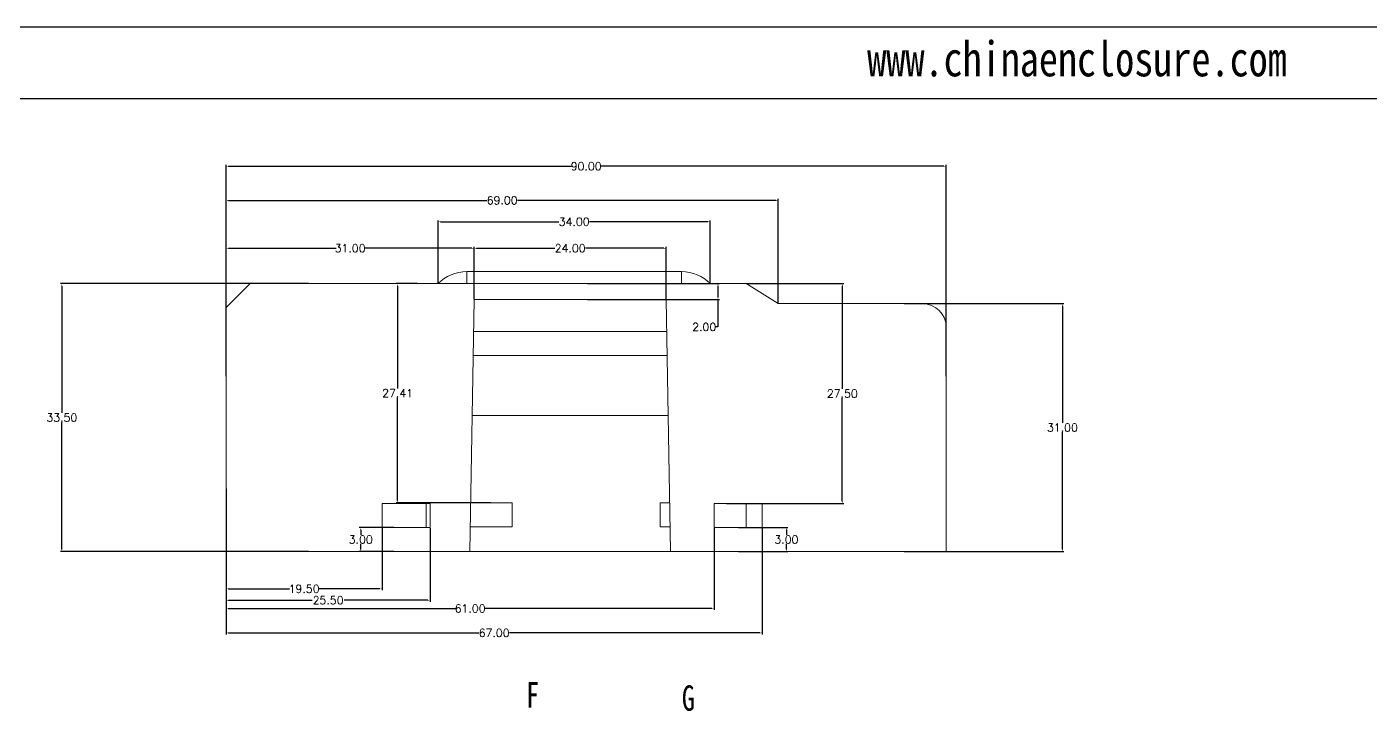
# Model space of a CAD drawing. Header units: inches. Extents: x 3261 to 5228, y 1126 to 1502.
# Drawn here: x 3350 to 3517.9, y 1416.3 to 1501.9 of the extents above; entities that cross this region are included whole.
import ezdxf

# ---------------------------------------------------------------- set-up
doc = ezdxf.new("R2010")
doc.units = ezdxf.units.IN
doc.header["$LTSCALE"] = 15
doc.layers.add('文字', color=81, linetype='Continuous')
doc.styles.add('SLDTEXTSTYLE0', font='TXT', dxfattribs={"width": 0.75})
doc.styles.get("Standard").update_dxf_attribs({"font": 'txt', "bigfont": 'gbcbig.shx'})
doc.styles.add('宋体', font='', dxfattribs={"width": 0.8, "height": 3.5})
doc.styles.get('宋体').set_extended_font_data('SimSun')
doc.dimstyles.new('1.5', dxfattribs={"dimtxt": 1, "dimasz": 0.3, "dimexe": 0.18, "dimexo": 0.0625, "dimgap": 0.09, "dimtad": 0, "dimtih": 1, "dimtoh": 1, "dimzin": 0, "dimdsep": 46, "dimtxsty": 'Standard', "dimcen": 0, "dimadec": 0, "dimazin": 2, "dimtfac": 1, "dimtofl": 0, "dimtmove": 0, "dimatfit": 3, "dimfxl": 1, "dimtolj": 1, "dimtzin": 0, "dimarcsym": 0})

# ---------------------------------------------------------------- blocks, each defined once
blk = doc.blocks.new('*D374')
at = {"color": 0, "lineweight": -2}
for p, q in [((3405.92, 1467.85), (3405.92, 1474.39)), ((3406.22, 1474.21), (3416, 1474.21)), ((3429.62, 1474.21), (3419.85, 1474.21)), ((3429.92, 1467.85), (3429.92, 1474.39))]:
    blk.add_line(p, q, dxfattribs=at)
at = {"color": 0}
for points in [[(3406.22, 1474.26), (3406.22, 1474.16), (3405.92, 1474.21)], [(3429.62, 1474.26), (3429.62, 1474.16), (3429.92, 1474.21)]]:
    blk.add_solid(points, dxfattribs=at)
at = {"layer": 'Defpoints', "color": 0}
for p in [(3429.92, 1474.21), (3405.92, 1467.79), (3429.92, 1467.79)]:
    blk.add_point(p, dxfattribs=at)
at = {"color": 0, "insert": (3417.92, 1474.21), "char_height": 1, "attachment_point": 5}
blk.add_mtext('\\A1;24.00', dxfattribs=at)
blk = doc.blocks.new('*D375')
at = {"color": 0, "lineweight": -2}
for p, q in [((3374.92, 1463.22), (3374.92, 1474.39)), ((3375.22, 1474.21), (3388.67, 1474.21)), ((3405.62, 1474.21), (3392.18, 1474.21)), ((3405.92, 1469.85), (3405.92, 1474.39))]:
    blk.add_line(p, q, dxfattribs=at)
at = {"color": 0}
for points in [[(3375.22, 1474.26), (3375.22, 1474.16), (3374.92, 1474.21)], [(3405.62, 1474.26), (3405.62, 1474.16), (3405.92, 1474.21)]]:
    blk.add_solid(points, dxfattribs=at)
at = {"layer": 'Defpoints', "color": 0}
for p in [(3374.92, 1474.21), (3405.92, 1469.79), (3374.92, 1463.15)]:
    blk.add_point(p, dxfattribs=at)
at = {"color": 0, "insert": (3390.42, 1474.21), "char_height": 1, "attachment_point": 5}
blk.add_mtext('\\A1;31.00', dxfattribs=at)
blk = doc.blocks.new('*D376')
at = {"color": 0, "lineweight": -2}
for p, q in [((3401.42, 1469.85), (3401.42, 1477.7)), ((3401.72, 1477.52), (3416.5, 1477.52)), ((3435.12, 1477.52), (3420.35, 1477.52)), ((3435.42, 1469.85), (3435.42, 1477.7))]:
    blk.add_line(p, q, dxfattribs=at)
at = {"color": 0}
for points in [[(3401.72, 1477.57), (3401.72, 1477.47), (3401.42, 1477.52)], [(3435.12, 1477.57), (3435.12, 1477.47), (3435.42, 1477.52)]]:
    blk.add_solid(points, dxfattribs=at)
at = {"layer": 'Defpoints', "color": 0}
for p in [(3435.42, 1477.52), (3401.42, 1469.79), (3435.42, 1469.79)]:
    blk.add_point(p, dxfattribs=at)
at = {"color": 0, "insert": (3418.42, 1477.52), "char_height": 1, "attachment_point": 5}
blk.add_mtext('\\A1;34.00', dxfattribs=at)
blk = doc.blocks.new('*D377')
at = {"color": 0, "lineweight": -2}
for p, q in [((3374.92, 1463.28), (3374.92, 1480.38)), ((3375.22, 1480.2), (3407.5, 1480.2)), ((3443.62, 1480.2), (3411.35, 1480.2)), ((3443.92, 1467.35), (3443.92, 1480.38))]:
    blk.add_line(p, q, dxfattribs=at)
at = {"color": 0}
for points in [[(3375.22, 1480.25), (3375.22, 1480.15), (3374.92, 1480.2)], [(3443.62, 1480.25), (3443.62, 1480.15), (3443.92, 1480.2)]]:
    blk.add_solid(points, dxfattribs=at)
at = {"layer": 'Defpoints', "color": 0}
for p in [(3374.92, 1480.2), (3443.92, 1467.29), (3374.92, 1463.22)]:
    blk.add_point(p, dxfattribs=at)
at = {"color": 0, "insert": (3409.42, 1480.2), "char_height": 1, "attachment_point": 5}
blk.add_mtext('\\A1;69.00', dxfattribs=at)
blk = doc.blocks.new('*D378')
at = {"color": 0, "lineweight": -2}
for p, q in [((3374.92, 1458.23), (3374.92, 1484.65)), ((3375.22, 1484.47), (3418.08, 1484.47)), ((3464.62, 1484.47), (3421.76, 1484.47)), ((3464.92, 1458.23), (3464.92, 1484.65))]:
    blk.add_line(p, q, dxfattribs=at)
at = {"color": 0}
for points in [[(3375.22, 1484.52), (3375.22, 1484.42), (3374.92, 1484.47)], [(3464.62, 1484.52), (3464.62, 1484.42), (3464.92, 1484.47)]]:
    blk.add_solid(points, dxfattribs=at)
at = {"layer": 'Defpoints', "color": 0}
for p in [(3374.92, 1484.47), (3374.92, 1458.16), (3464.92, 1458.16)]:
    blk.add_point(p, dxfattribs=at)
at = {"color": 0, "insert": (3419.92, 1484.47), "char_height": 1, "attachment_point": 5}
blk.add_mtext('\\A1;90.00', dxfattribs=at)
blk = doc.blocks.new('*D379')
at = {"color": 0, "lineweight": -2}
for p, q in [((3374.92, 1439.23), (3374.92, 1431.45)), ((3394.42, 1439.23), (3394.42, 1431.45)), ((3375.22, 1431.63), (3382.83, 1431.63)), ((3394.12, 1431.63), (3386.51, 1431.63))]:
    blk.add_line(p, q, dxfattribs=at)
at = {"color": 0}
for points in [[(3375.22, 1431.68), (3375.22, 1431.58), (3374.92, 1431.63)], [(3394.12, 1431.68), (3394.12, 1431.58), (3394.42, 1431.63)]]:
    blk.add_solid(points, dxfattribs=at)
at = {"layer": 'Defpoints', "color": 0}
for p in [(3374.92, 1439.29), (3394.42, 1439.29), (3374.92, 1431.63)]:
    blk.add_point(p, dxfattribs=at)
at = {"color": 0, "insert": (3384.67, 1431.63), "char_height": 1, "attachment_point": 5}
blk.add_mtext('\\A1;19.50', dxfattribs=at)
blk = doc.blocks.new('*D380')
at = {"color": 0, "lineweight": -2}
for p, q in [((3374.92, 1441.91), (3374.92, 1430.02)), ((3400.42, 1439.23), (3400.42, 1430.02)), ((3375.22, 1430.2), (3385.67, 1430.2)), ((3400.12, 1430.2), (3389.68, 1430.2))]:
    blk.add_line(p, q, dxfattribs=at)
at = {"color": 0}
for points in [[(3375.22, 1430.25), (3375.22, 1430.15), (3374.92, 1430.2)], [(3400.12, 1430.25), (3400.12, 1430.15), (3400.42, 1430.2)]]:
    blk.add_solid(points, dxfattribs=at)
at = {"layer": 'Defpoints', "color": 0}
for p in [(3374.92, 1441.97), (3400.42, 1439.29), (3400.42, 1430.2)]:
    blk.add_point(p, dxfattribs=at)
at = {"color": 0, "insert": (3387.67, 1430.2), "char_height": 1, "attachment_point": 5}
blk.add_mtext('\\A1;25.50', dxfattribs=at)
blk = doc.blocks.new('*D381')
at = {"color": 0, "lineweight": -2}
for p, q in [((3374.92, 1444.17), (3374.92, 1428.99)), ((3435.92, 1439.23), (3435.92, 1428.99)), ((3375.22, 1429.17), (3403.67, 1429.17)), ((3435.62, 1429.17), (3407.18, 1429.17))]:
    blk.add_line(p, q, dxfattribs=at)
at = {"color": 0}
for points in [[(3375.22, 1429.22), (3375.22, 1429.12), (3374.92, 1429.17)], [(3435.62, 1429.22), (3435.62, 1429.12), (3435.92, 1429.17)]]:
    blk.add_solid(points, dxfattribs=at)
at = {"layer": 'Defpoints', "color": 0}
for p in [(3374.92, 1444.23), (3435.92, 1439.29), (3435.92, 1429.17)]:
    blk.add_point(p, dxfattribs=at)
at = {"color": 0, "insert": (3405.42, 1429.17), "char_height": 1, "attachment_point": 5}
blk.add_mtext('\\A1;61.00', dxfattribs=at)
blk = doc.blocks.new('*D382')
at = {"color": 0, "lineweight": -2}
for p, q in [((3374.92, 1444.17), (3374.92, 1425.94)), ((3441.92, 1439.23), (3441.92, 1425.94)), ((3375.22, 1426.12), (3406.5, 1426.12)), ((3441.62, 1426.12), (3410.35, 1426.12))]:
    blk.add_line(p, q, dxfattribs=at)
at = {"color": 0}
for points in [[(3375.22, 1426.17), (3375.22, 1426.07), (3374.92, 1426.12)], [(3441.62, 1426.17), (3441.62, 1426.07), (3441.92, 1426.12)]]:
    blk.add_solid(points, dxfattribs=at)
at = {"layer": 'Defpoints', "color": 0}
for p in [(3374.92, 1444.23), (3441.92, 1439.29), (3374.92, 1426.12)]:
    blk.add_point(p, dxfattribs=at)
at = {"color": 0, "insert": (3408.42, 1426.12), "char_height": 1, "attachment_point": 5}
blk.add_mtext('\\A1;67.00', dxfattribs=at)
blk = doc.blocks.new('*D383')
at = {"color": 0, "lineweight": -2}
for p, q in [((3395.9, 1439.29), (3391.57, 1439.29)), ((3391.75, 1438.99), (3391.75, 1438.38)), ((3391.75, 1436.59), (3391.75, 1437.2)), ((3395.9, 1436.29), (3391.57, 1436.29))]:
    blk.add_line(p, q, dxfattribs=at)
at = {"color": 0}
for points in [[(3391.7, 1438.99), (3391.8, 1438.99), (3391.75, 1439.29)], [(3391.7, 1436.59), (3391.8, 1436.59), (3391.75, 1436.29)]]:
    blk.add_solid(points, dxfattribs=at)
at = {"layer": 'Defpoints', "color": 0}
for p in [(3391.75, 1439.29), (3395.97, 1439.29), (3395.97, 1436.29)]:
    blk.add_point(p, dxfattribs=at)
at = {"color": 0, "insert": (3391.75, 1437.79), "char_height": 1, "attachment_point": 5}
blk.add_mtext('\\A1;3.00', dxfattribs=at)
blk = doc.blocks.new('*D384')
at = {"color": 0, "lineweight": -2}
for p, q in [((3438.96, 1439.29), (3445.12, 1439.29)), ((3444.94, 1438.99), (3444.94, 1438.38)), ((3444.94, 1436.59), (3444.94, 1437.2)), ((3438.96, 1436.29), (3445.12, 1436.29))]:
    blk.add_line(p, q, dxfattribs=at)
at = {"color": 0}
for points in [[(3444.89, 1438.99), (3444.99, 1438.99), (3444.94, 1439.29)], [(3444.89, 1436.59), (3444.99, 1436.59), (3444.94, 1436.29)]]:
    blk.add_solid(points, dxfattribs=at)
at = {"layer": 'Defpoints', "color": 0}
for p in [(3438.9, 1439.29), (3444.94, 1439.29), (3438.9, 1436.29)]:
    blk.add_point(p, dxfattribs=at)
at = {"color": 0, "insert": (3444.94, 1437.79), "char_height": 1, "attachment_point": 5}
blk.add_mtext('\\A1;3.00', dxfattribs=at)
blk = doc.blocks.new('*D385')
at = {"color": 0, "lineweight": -2}
for p, q in [((3459.66, 1467.29), (3479.61, 1467.29)), ((3479.43, 1466.99), (3479.43, 1452.38)), ((3479.43, 1436.59), (3479.43, 1451.2)), ((3459.66, 1436.29), (3479.61, 1436.29))]:
    blk.add_line(p, q, dxfattribs=at)
at = {"color": 0}
for points in [[(3479.38, 1466.99), (3479.48, 1466.99), (3479.43, 1467.29)], [(3479.38, 1436.59), (3479.48, 1436.59), (3479.43, 1436.29)]]:
    blk.add_solid(points, dxfattribs=at)
at = {"layer": 'Defpoints', "color": 0}
for p in [(3459.6, 1467.29), (3479.43, 1467.29), (3459.6, 1436.29)]:
    blk.add_point(p, dxfattribs=at)
at = {"color": 0, "insert": (3479.43, 1451.79), "char_height": 1, "attachment_point": 5}
blk.add_mtext('\\A1;31.00', dxfattribs=at)
blk = doc.blocks.new('*D386')
at = {"color": 0, "lineweight": -2}
for p, q in [((3385.24, 1469.79), (3354.22, 1469.79)), ((3354.4, 1469.49), (3354.4, 1453.63)), ((3354.4, 1436.59), (3354.4, 1452.45)), ((3385.24, 1436.29), (3354.22, 1436.29))]:
    blk.add_line(p, q, dxfattribs=at)
at = {"color": 0}
for points in [[(3354.35, 1469.49), (3354.45, 1469.49), (3354.4, 1469.79)], [(3354.35, 1436.59), (3354.45, 1436.59), (3354.4, 1436.29)]]:
    blk.add_solid(points, dxfattribs=at)
at = {"layer": 'Defpoints', "color": 0}
for p in [(3354.4, 1469.79), (3385.3, 1469.79), (3385.3, 1436.29)]:
    blk.add_point(p, dxfattribs=at)
at = {"color": 0, "insert": (3354.4, 1453.04), "char_height": 1, "attachment_point": 5}
blk.add_mtext('\\A1;33.50', dxfattribs=at)
blk = doc.blocks.new('*D387')
at = {"color": 0, "lineweight": -2}
for p, q in [((3420.08, 1469.79), (3436.57, 1469.79)), ((3436.39, 1469.49), (3436.39, 1468.09)), ((3420.08, 1467.79), (3436.57, 1467.79)), ((3436.39, 1467.79), (3436.39, 1464.37)), ((3436.39, 1464.37), (3436.09, 1464.37))]:
    blk.add_line(p, q, dxfattribs=at)
at = {"color": 0}
for points in [[(3436.34, 1469.49), (3436.44, 1469.49), (3436.39, 1469.79)], [(3436.34, 1468.09), (3436.44, 1468.09), (3436.39, 1467.79)]]:
    blk.add_solid(points, dxfattribs=at)
at = {"layer": 'Defpoints', "color": 0}
for p in [(3420.01, 1469.79), (3420.01, 1467.79), (3436.39, 1467.79)]:
    blk.add_point(p, dxfattribs=at)
at = {"color": 0, "insert": (3434.67, 1464.37), "char_height": 1, "attachment_point": 5}
blk.add_mtext('\\A1;2.00', dxfattribs=at)
blk = doc.blocks.new('*D443')
at = {"color": 0, "lineweight": -2}
for p, q in [((3439.99, 1469.79), (3452.11, 1469.79)), ((3451.93, 1469.49), (3451.93, 1456.63)), ((3451.93, 1442.59), (3451.93, 1455.45)), ((3437.45, 1442.29), (3452.11, 1442.29))]:
    blk.add_line(p, q, dxfattribs=at)
at = {"color": 0}
for points in [[(3451.88, 1469.49), (3451.98, 1469.49), (3451.93, 1469.79)], [(3451.88, 1442.59), (3451.98, 1442.59), (3451.93, 1442.29)]]:
    blk.add_solid(points, dxfattribs=at)
at = {"layer": 'Defpoints', "color": 0}
for p in [(3439.92, 1469.79), (3451.93, 1469.79), (3437.38, 1442.29)]:
    blk.add_point(p, dxfattribs=at)
at = {"color": 0, "insert": (3451.93, 1456.04), "char_height": 1, "attachment_point": 5}
blk.add_mtext('\\A1;27.50', dxfattribs=at)
blk = doc.blocks.new('*D444')
at = {"color": 0, "lineweight": -2}
for p, q in [((3398.81, 1469.79), (3396.18, 1469.79)), ((3396.36, 1469.49), (3396.36, 1456.68)), ((3396.36, 1442.68), (3396.36, 1455.5)), ((3408.01, 1442.38), (3396.18, 1442.38))]:
    blk.add_line(p, q, dxfattribs=at)
at = {"color": 0}
for points in [[(3396.31, 1469.49), (3396.41, 1469.49), (3396.36, 1469.79)], [(3396.31, 1442.68), (3396.41, 1442.68), (3396.36, 1442.38)]]:
    blk.add_solid(points, dxfattribs=at)
at = {"layer": 'Defpoints', "color": 0}
for p in [(3396.36, 1469.79), (3398.87, 1469.79), (3408.08, 1442.38)]:
    blk.add_point(p, dxfattribs=at)
at = {"color": 0, "insert": (3396.36, 1456.09), "char_height": 1, "attachment_point": 5}
blk.add_mtext('\\A1;27.41', dxfattribs=at)

msp = doc.modelspace()

# ---------------------------------------------------------------- linework, layer by layer
for p, q in [((3260.712, 1501.891), (3792.815, 1501.891)), ((3274.481, 1492.933), (3783.857, 1492.933))]:
    msp.add_line(p, q)
at = {"color": 7, "linetype": 'Continuous', "lineweight": 15}
for p, q in [((3404.994, 1471.291), (3404.994, 1469.791)), ((3404.994, 1471.291), (3431.852, 1471.291)), ((3431.852, 1469.791), (3431.852, 1471.291)), ((3377.923, 1469.791), (3374.923, 1466.791)), ((3377.923, 1469.791), (3439.923, 1469.791)), ((3443.923, 1467.291), (3439.923, 1469.791)), ((3405.923, 1467.791), (3405.373, 1436.291)), ((3405.923, 1467.791), (3429.923, 1467.791)), ((3429.923, 1467.791), (3430.473, 1436.291)), ((3443.923, 1467.291), (3461.923, 1467.291)), ((3374.923, 1466.791), (3374.923, 1436.291)), ((3429.993, 1463.791), (3405.853, 1463.791)), ((3464.923, 1464.291), (3464.923, 1436.291)), ((3430.045, 1460.791), (3405.801, 1460.791)), ((3430.176, 1453.291), (3405.67, 1453.291)), ((3394.423, 1442.291), (3400.423, 1442.291)), ((3394.423, 1439.291), (3394.423, 1442.291)), ((3399.923, 1442.291), (3399.923, 1439.291)), ((3400.423, 1442.291), (3400.423, 1439.291)), ((3410.673, 1442.381), (3405.479, 1442.381)), ((3410.673, 1439.381), (3410.673, 1442.381)), ((3429.173, 1442.381), (3429.173, 1439.381)), ((3430.367, 1442.381), (3429.173, 1442.381)), ((3435.923, 1442.291), (3441.923, 1442.291)), ((3435.923, 1439.291), (3435.923, 1442.291)), ((3439.923, 1439.291), (3439.923, 1442.291)), ((3441.923, 1442.291), (3441.923, 1439.291)), ((3400.423, 1439.291), (3394.423, 1439.291)), ((3405.427, 1439.381), (3410.673, 1439.381)), ((3429.173, 1439.381), (3430.419, 1439.381)), ((3441.923, 1439.291), (3435.923, 1439.291)), ((3374.923, 1436.291), (3405.373, 1436.291)), ((3405.373, 1436.291), (3430.473, 1436.291)), ((3430.473, 1436.291), (3464.923, 1436.291))]:
    msp.add_line(p, q, dxfattribs=at)
for centre, radius, start, end in [((3404.994, 1466.291), 5, 90, 135.573), ((3431.852, 1466.291), 5, 44.427, 90), ((3461.923, 1464.291), 3, 0, 90)]:
    msp.add_arc(centre, radius, start, end, dxfattribs=at)

# ---------------------------------------------------------------- texts
at = {"color": 7, "linetype": 'Continuous', "char_height": 3.175, "attachment_point": 1, "style": 'SLDTEXTSTYLE0'}
for s, insert in [('F', (3412.423, 1419.963)), ('G', (3431.873, 1419.565))]:
    msp.add_mtext(s, dxfattribs=dict(at, insert=insert))
at = {"layer": '文字', "color": 0, "insert": (3455.041, 1500.085), "char_height": 4.37944, "width": 76.94262, "attachment_point": 1, "style": '宋体'}
msp.add_mtext('www.chinaenclosure.com', dxfattribs=at)

# ---------------------------------------------------------------- dimensions: what is measured, and where the dimension line sits
for base, p1, p2, picture, middle in [((3374.923, 1484.475), (3464.923, 1458.163), (3374.923, 1458.163), '*D378', (3419.923, 1484.475)), ((3374.923, 1480.199), (3443.923, 1467.291), (3374.923, 1463.217), '*D377', (3409.423, 1480.199)), ((3435.423, 1477.516), (3401.423, 1469.791), (3435.423, 1469.791), '*D376', (3418.423, 1477.516)), ((3374.923, 1474.213), (3405.923, 1469.791), (3374.923, 1463.155), '*D375', (3390.423, 1474.213)), ((3429.923, 1474.213), (3405.923, 1467.791), (3429.923, 1467.791), '*D374', (3417.923, 1474.213)), ((3435.923, 1429.169), (3374.923, 1444.232), (3435.923, 1439.291), '*D381', (3405.423, 1429.169)), ((3374.923, 1426.122), (3441.923, 1439.291), (3374.923, 1444.232), '*D382', (3408.423, 1426.122)), ((3400.423, 1430.204), (3374.923, 1441.97), (3400.423, 1439.291), '*D380', (3387.673, 1430.204)), ((3374.923, 1431.626), (3394.423, 1439.291), (3374.923, 1439.291), '*D379', (3384.673, 1431.626))]:
    dim = msp.add_linear_dim(base=base, p1=p1, p2=p2, dimstyle='1.5')
    dim.commit()
    dim.dimension.update_dxf_attribs({"geometry": picture, "text_midpoint": middle})
for base, p1, p2, picture, middle in [((3354.403, 1469.791), (3385.298, 1436.291), (3385.298, 1469.791), '*D386', (3354.403, 1453.041)), ((3396.357, 1469.791), (3408.076, 1442.381), (3398.871, 1469.791), '*D444', (3396.357, 1456.086)), ((3451.933, 1469.791), (3437.383, 1442.291), (3439.923, 1469.791), '*D443', (3451.933, 1456.041)), ((3479.429, 1467.291), (3459.601, 1436.291), (3459.601, 1467.291), '*D385', (3479.429, 1451.791)), ((3391.755, 1439.291), (3395.966, 1436.291), (3395.966, 1439.291), '*D383', (3391.755, 1437.791)), ((3444.937, 1439.291), (3438.897, 1436.291), (3438.897, 1439.291), '*D384', (3444.937, 1437.791))]:
    dim = msp.add_linear_dim(base=base, p1=p1, p2=p2, angle=90, dimstyle='1.5')
    dim.commit()
    dim.dimension.update_dxf_attribs({"geometry": picture, "text_midpoint": middle})
dim = msp.add_linear_dim(base=(3436.391, 1467.791), p1=(3420.014, 1469.791), p2=(3420.014, 1467.791), angle=90, dimstyle='1.5')
dim.commit()
dim.dimension.update_dxf_attribs({"geometry": '*D387', "text_midpoint": (3434.668, 1464.368), "dimtype": 160})

doc.saveas('drawing.dxf')
